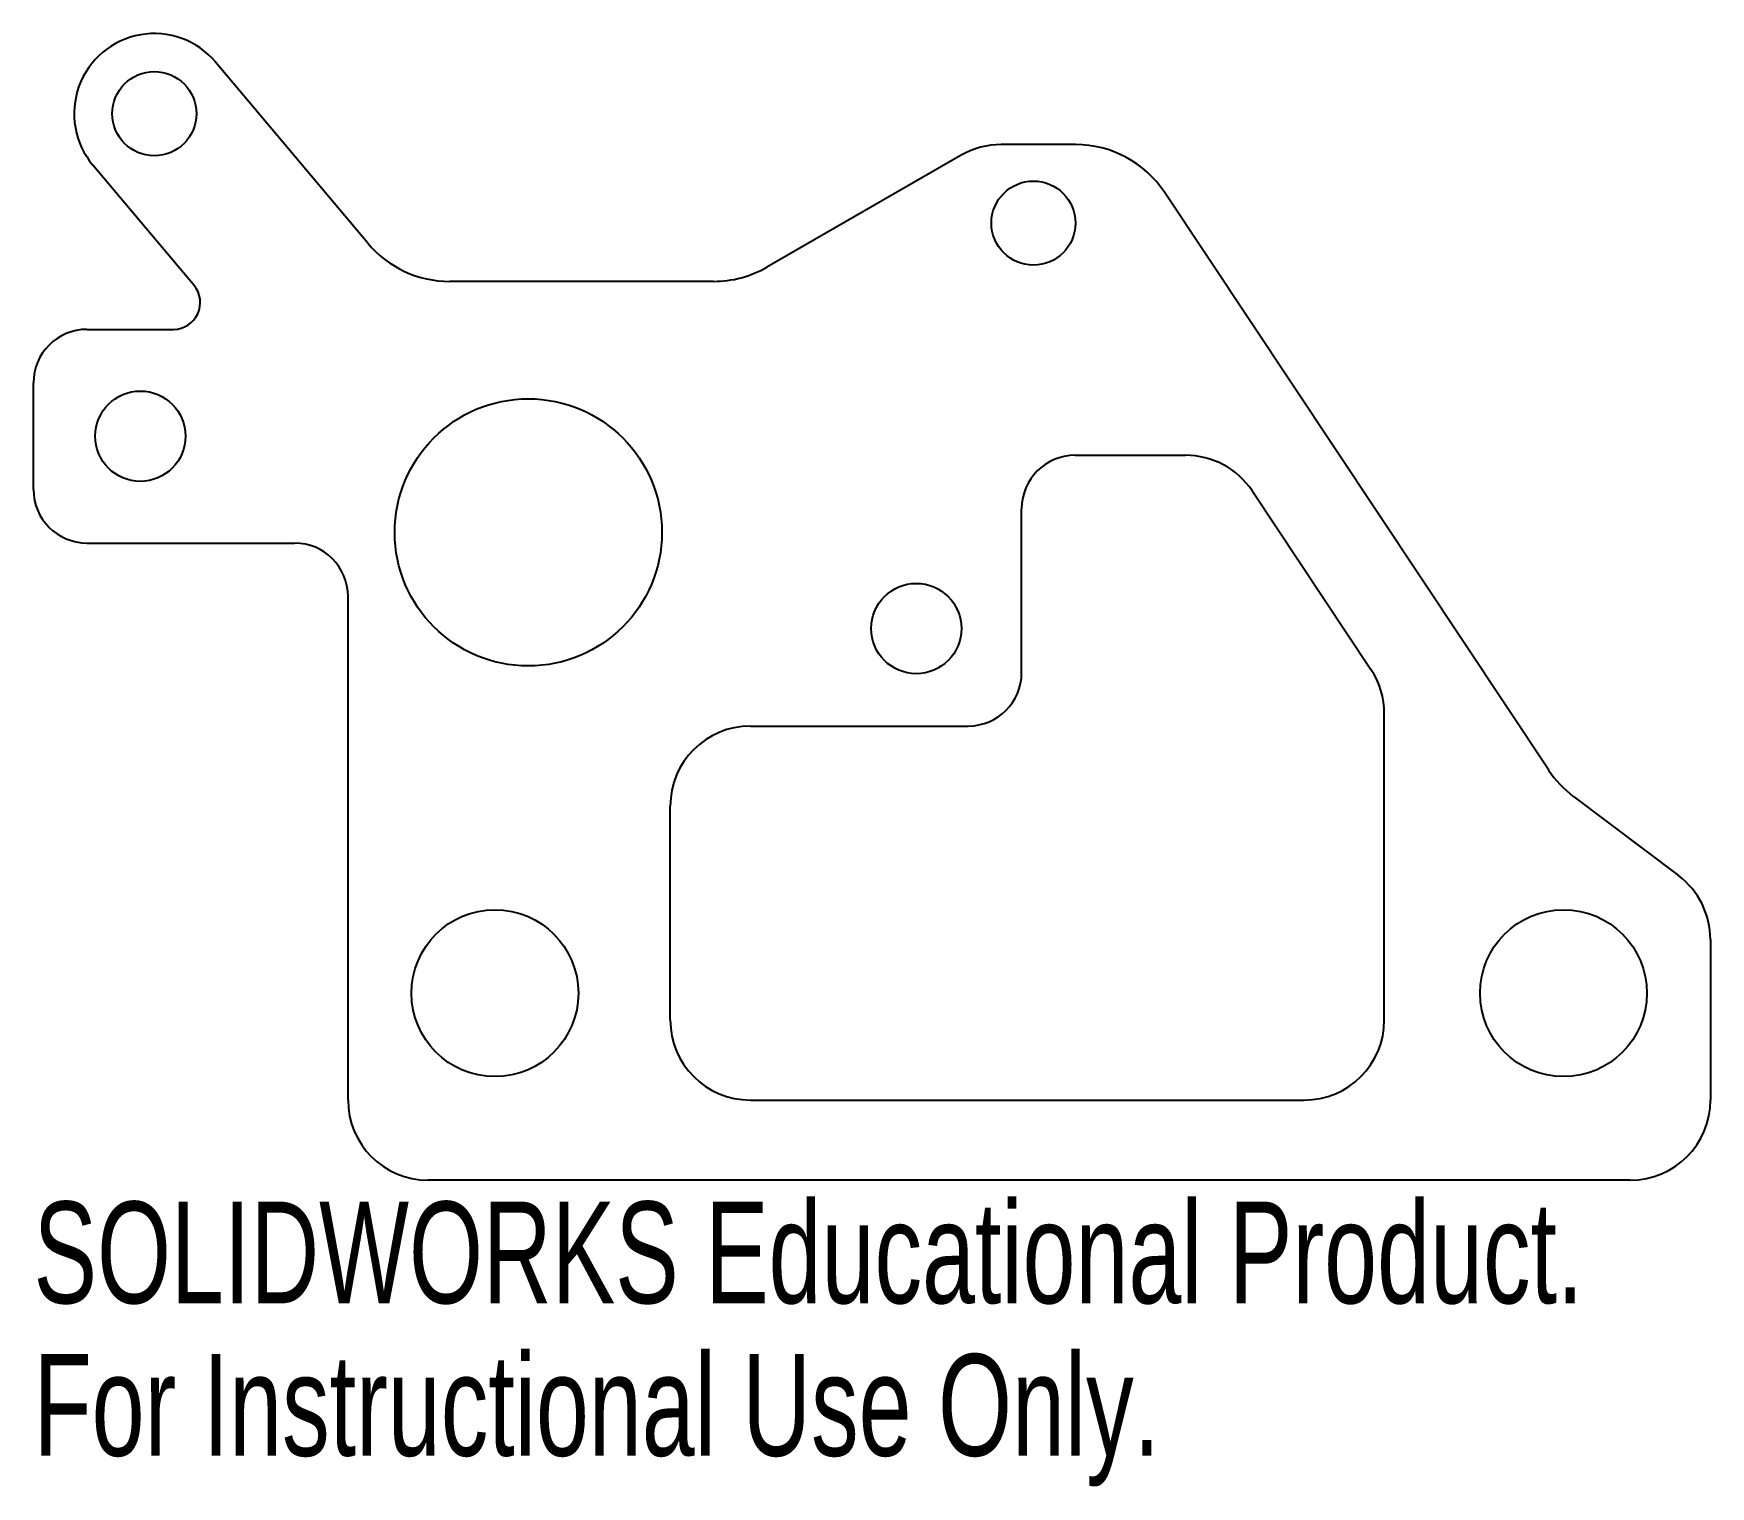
# Model space of a CAD drawing. Header units: inches. Extents: x -0.93 to 2.21, y -1.79 to 0.93.
import ezdxf

# ---------------------------------------------------------------- set-up
doc = ezdxf.new("R2010")
doc.units = ezdxf.units.IN
doc.header["$MEASUREMENT"] = 0
doc.styles.add('SLDTEXTSTYLE0', font='TXT', dxfattribs={"width": 0.7})

msp = doc.modelspace()

# ---------------------------------------------------------------- linework, layer by layer
at = {"color": 7, "linetype": 'Continuous', "lineweight": 25}
for p, q in [((-0.3002, 0.5411), (-0.5852, 0.8802)), ((1.0241, 0.7259), (0.8852, 0.7259)), ((0.8104, 0.7059), (0.4464, 0.4965)), ((-0.6257, 0.4622), (-0.8148, 0.6872)), ((1.9097, -0.4451), (1.1907, 0.6366)), ((0.3467, 0.4698), (-0.1471, 0.4698)), ((-0.8261, 0.38), (-0.664, 0.38)), ((-0.9261, 0.08), (-0.9261, 0.28)), ((1.0233, 0.1443), (1.2302, 0.1443)), ((1.3551, 0.0774), (1.577, -0.2565)), ((0.9233, -0.2625), (0.9233, 0.0443)), ((-0.8261, -0.02), (-0.4375, -0.02)), ((-0.3375, -1.0625), (-0.3375, -0.12)), ((1.6021, -0.9125), (1.6021, -0.3395)), ((0.4157, -0.3625), (0.8233, -0.3625)), ((1.9559, -0.4941), (2.1528, -0.6425)), ((0.2657, -0.9125), (0.2657, -0.5125)), ((2.2125, -0.7623), (2.2125, -1.0625)), ((0.4157, -1.0625), (1.4521, -1.0625)), ((2.0625, -1.2125), (-0.1875, -1.2125))]:
    msp.add_line(p, q, dxfattribs=at)
for centre, radius in [((-0.7, 0.7837), 0.0787), ((0.9454, 0.5789), 0.0787), ((-0.7261, 0.18), 0.0845), ((0, 0), 0.25), ((0.7261, -0.18), 0.0845), ((-0.0625, -0.8625), 0.1562), ((1.9375, -0.8625), 0.1562)]:
    msp.add_circle(centre, radius, dxfattribs=at)
for centre, radius, start, end in [((-0.7, 0.7837), 0.15, 40.044, 220.044), ((0.8852, 0.5759), 0.15, 90, 119.917), ((1.0241, 0.5259), 0.2, 33.6116, 90), ((-0.1471, 0.6698), 0.2, 220.044, 270), ((0.3467, 0.6698), 0.2, 270, 299.917), ((-0.664, 0.43), 0.05, 270, 40.044), ((-0.8261, 0.28), 0.1, 90, 180), ((1.0233, 0.0443), 0.1, 90, 180), ((1.2302, -0.0057), 0.15, 33.6116, 90), ((-0.8261, 0.08), 0.1, 180, 270), ((-0.4375, -0.12), 0.1, 0, 90), ((0.8233, -0.2625), 0.1, 270, 0), ((1.4521, -0.3395), 0.15, 0, 33.6116), ((0.4157, -0.5125), 0.15, 90, 180), ((2.0762, -0.3344), 0.2, 213.6116, 233), ((2.0625, -0.7623), 0.15, 0, 53), ((0.4157, -0.9125), 0.15, 180, 270), ((1.4521, -0.9125), 0.15, 270, 0), ((-0.1875, -1.0625), 0.15, 180, 270), ((2.0625, -1.0625), 0.15, 270, 0)]:
    msp.add_arc(centre, radius, start, end, dxfattribs=at)

# ---------------------------------------------------------------- texts
at = {"color": 7, "linetype": 'Continuous', "char_height": 0.1903, "attachment_point": 1, "style": 'SLDTEXTSTYLE0'}
for s, insert in [('SOLIDWORKS Educational Product.', (-0.9261, -1.2526)), ('For Instructional Use Only.', (-0.9261, -1.5381))]:
    msp.add_mtext(s, dxfattribs=dict(at, insert=insert))

doc.saveas('drawing.dxf')
